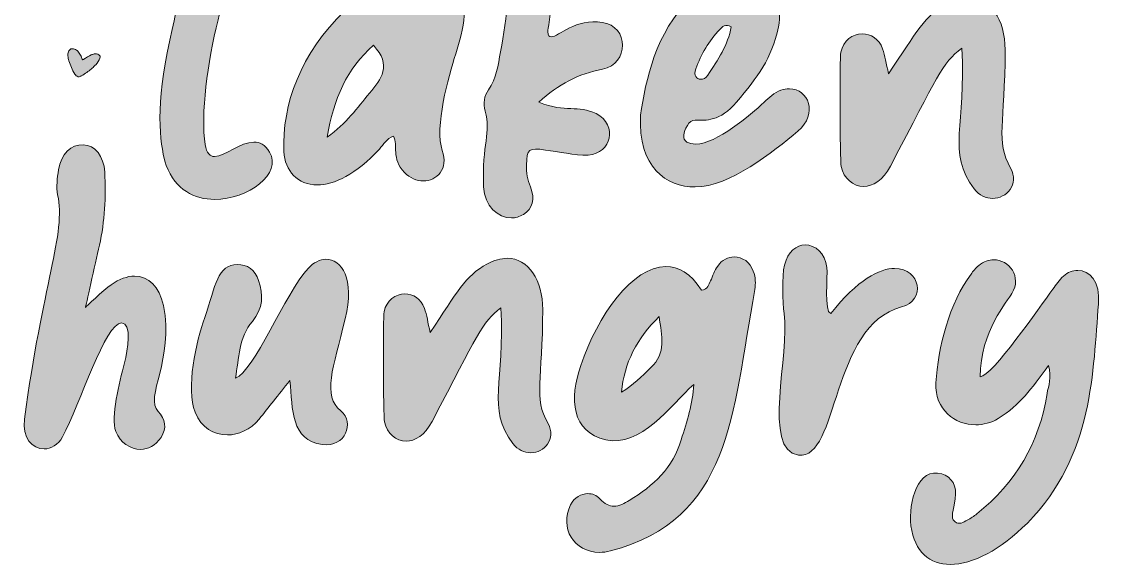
# Model space of a CAD drawing. Header units: inches. Extents: x 147 to 933, y -935 to -145.
# Drawn here: x 147 to 933, y -935 to -540 of the extents above; entities that cross this region are included whole.
import ezdxf

# ---------------------------------------------------------------- set-up
doc = ezdxf.new("R2010")
doc.units = ezdxf.units.IN
doc.header["$MEASUREMENT"] = 0
doc.layers.add('Layer 1', color=7, linetype='Continuous')

# ---------------------------------------------------------------- blocks, each defined once
blk = doc.blocks.new('block 3')
at = {"layer": 'Layer 1', "true_color": 0x040404}
h = blk.add_hatch(color=18, dxfattribs=at)
h.dxf.hatch_style = 2
edge = h.paths.add_edge_path()
edge.add_spline(control_points=[(243.12, -488.32), (261.27, -485.42), (269.25, -492.31), (272.88, -475.62), (275.06, -467.27), (280.5, -446.22), (280.5, -437.15), (280.5, -422.64), (288.85, -416.1), (296.83, -416.1), (305.9, -416.1), (314.98, -424.09), (313.52, -438.97), (311.71, -460.02), (300.82, -484.33), (309.89, -485.05), (313.16, -485.42), (318.24, -485.78), (321.51, -486.51), (337.84, -489.41), (335.66, -515.18), (316.79, -516.99), (288.85, -519.53), (295.38, -519.17), (289.93, -538.77), (281.95, -569.61), (277.23, -607.72), (280.5, -629.49), (281.59, -636.02), (284.13, -638.2), (287.39, -638.2), (295.02, -638.2), (306.26, -627.68), (316.06, -627.68), (320.06, -627.68), (324.05, -629.49), (327.31, -634.93), (337.11, -650.54), (311.71, -669.41), (287.39, -669.41), (272.88, -669.41), (258.72, -662.52), (252.19, -644.73), (248.2, -632.76), (243.85, -605.9), (252.92, -562.72), (264.17, -509.01), (262.72, -525.7), (242.03, -520.26), (223.89, -515.54), (224.97, -491.59), (243.12, -488.32)], knot_values=[0, 0, 0, 0, 1, 1, 1, 2, 2, 2, 3, 3, 3, 4, 4, 4, 5, 5, 5, 6, 6, 6, 7, 7, 7, 8, 8, 8, 9, 9, 9, 10, 10, 10, 11, 11, 11, 12, 12, 12, 13, 13, 13, 14, 14, 14, 15, 15, 15, 16, 16, 16, 17, 17, 17, 17], degree=3, periodic=1)
h = blk.add_hatch(color=18, dxfattribs=at)
h.dxf.hatch_style = 2
edge = h.paths.add_edge_path()
edge.add_spline(control_points=[(484.44, -605.18), (482.99, -599.73), (483.72, -593.93), (486.98, -589.57), (492.79, -581.23), (493.88, -571.79), (495.69, -561.99), (500.41, -536.59), (502.59, -510.46), (505.49, -484.69), (506.22, -477.8), (505.85, -471.63), (501.86, -465.46), (495.33, -455.3), (500.05, -432.07), (509.12, -424.45), (512.39, -421.55), (516.38, -420.46), (520.01, -420.46), (527.27, -420.46), (534.16, -425.54), (535.98, -434.61), (542.14, -467.64), (540.33, -465.46), (530.9, -542.39), (530.53, -543.85), (530.17, -545.66), (530.17, -547.47), (530.17, -550.38), (531.26, -551.1), (532.71, -551.1), (537.79, -551.1), (550.85, -537.31), (569.73, -540.58), (589.69, -543.48), (589.32, -570.7), (570.09, -574.69), (552.31, -577.96), (537.79, -585.58), (523.64, -598.64), (543.6, -606.63), (551.94, -600.46), (565.37, -606.99), (581.34, -615.34), (576.62, -636.02), (559.56, -637.11), (549.04, -637.47), (538.52, -634.57), (528.35, -633.48), (516.02, -631.67), (514.93, -632.39), (514.56, -644.37), (514.2, -649.81), (515.29, -655.26), (517.47, -660.34), (521.1, -669.41), (518.92, -676.31), (512.39, -680.3), (509.48, -682.11), (506.58, -682.84), (503.68, -682.84), (493.88, -682.84), (484.08, -674.49), (483.35, -660.34), (481.9, -628.76), (489.16, -620.78), (484.44, -605.18)], knot_values=[0, 0, 0, 0, 1, 1, 1, 2, 2, 2, 3, 3, 3, 4, 4, 4, 5, 5, 5, 6, 6, 6, 7, 7, 7, 8, 8, 8, 9, 9, 9, 10, 10, 10, 11, 11, 11, 12, 12, 12, 13, 13, 13, 14, 14, 14, 15, 15, 15, 16, 16, 16, 17, 17, 17, 18, 18, 18, 19, 19, 19, 20, 20, 20, 21, 21, 21, 22, 22, 22, 22], degree=3, periodic=1)
h = blk.add_hatch(color=18, dxfattribs=at)
h.dxf.hatch_style = 2
edge = h.paths.add_edge_path()
edge.add_spline(control_points=[(637.59, -660.34), (616.54, -660.34), (595.85, -646.19), (597.67, -608.08), (601.66, -582.31), (608.19, -548.56), (634.32, -522.8), (643.03, -514.09), (653.19, -510.09), (663.72, -510.09), (668.8, -510.09), (674.24, -510.82), (679.68, -512.64), (694.93, -517.35), (701.46, -528.6), (698.19, -543.85), (693.11, -567.43), (682.95, -580.14), (667.71, -598.64), (655.73, -612.8), (644.84, -612.07), (637.59, -611.71), (632.87, -611.35), (629.6, -618.97), (629.24, -622.6), (628.51, -627.31), (632.87, -629.13), (637.95, -629.13), (652.83, -629.13), (677.87, -608.08), (687.67, -598.64), (691.3, -595.38), (694.93, -591.75), (700.01, -589.94), (702.18, -589.21), (704, -588.85), (706.17, -588.85), (719.97, -588.85), (727.22, -606.99), (712.34, -619.69), (694.2, -634.93), (662.63, -660.34), (637.59, -660.34)], knot_values=[0, 0, 0, 0, 1, 1, 1, 2, 2, 2, 3, 3, 3, 4, 4, 4, 5, 5, 5, 6, 6, 6, 7, 7, 7, 8, 8, 8, 9, 9, 9, 10, 10, 10, 11, 11, 11, 12, 12, 12, 13, 13, 13, 14, 14, 14, 14], degree=3, periodic=1)
edge = h.paths.add_edge_path()
edge.add_spline(control_points=[(641.58, -581.95), (643.39, -581.95), (645.21, -581.23), (646.66, -579.05), (653.92, -567.8), (661.54, -556.91), (663.72, -543.85), (659.72, -541.31), (657.18, -543.85), (655.37, -545.66), (647.38, -554.01), (641.94, -563.8), (637.95, -574.33), (636.13, -579.41), (638.68, -581.95), (641.58, -581.95)], knot_values=[0, 0, 0, 0, 1, 1, 1, 2, 2, 2, 3, 3, 3, 4, 4, 4, 5, 5, 5, 5], degree=3, periodic=1)
h = blk.add_hatch(color=18, dxfattribs=at)
h.dxf.hatch_style = 2
edge = h.paths.add_edge_path()
edge.add_spline(control_points=[(382.11, -532.23), (391.18, -523.52), (399.53, -518.81), (408.24, -518.81), (416.22, -518.81), (424.57, -523.16), (434, -531.51), (437.27, -529.69), (438, -527.15), (439.45, -524.98), (444.89, -518.08), (451.42, -515.18), (457.96, -517.35), (475.38, -522.8), (468.48, -546.02), (463.04, -563.44), (457.59, -580.14), (447.43, -617.15), (453.24, -633.85), (457.96, -647.27), (449.25, -655.98), (439.45, -655.98), (434.73, -655.98), (429.65, -653.81), (425.66, -649.81), (415.86, -639.65), (421.3, -630.22), (417.67, -623.32), (412.59, -625.14), (410.42, -629.49), (407.51, -632.76), (390.46, -651.27), (374.49, -658.89), (362.15, -658.89), (348, -658.89), (338.56, -648.73), (337.83, -634.57), (336.38, -600.46), (350.17, -562.72), (382.11, -532.23)], knot_values=[0, 0, 0, 0, 1, 1, 1, 2, 2, 2, 3, 3, 3, 4, 4, 4, 5, 5, 5, 6, 6, 6, 7, 7, 7, 8, 8, 8, 9, 9, 9, 10, 10, 10, 11, 11, 11, 12, 12, 12, 13, 13, 13, 13], degree=3, periodic=1)
edge = h.paths.add_edge_path()
edge.add_spline(control_points=[(369.41, -624.05), (383.56, -614.25), (391.18, -602.64), (400.25, -592.11), (408.96, -581.95), (416.58, -571.79), (403.16, -557.27), (383.56, -574.33), (374.12, -596.1), (369.41, -624.05)], knot_values=[0, 0, 0, 0, 1, 1, 1, 2, 2, 2, 3, 3, 3, 3], degree=3, periodic=1)
h = blk.add_hatch(color=18, dxfattribs=at)
h.dxf.hatch_style = 2
edge = h.paths.add_edge_path()
edge.add_spline(control_points=[(743.55, -562.35), (745.36, -553.64), (752.26, -548.93), (759.15, -548.93), (765.32, -548.93), (771.49, -552.56), (774.03, -559.81), (775.84, -564.89), (776.57, -570.34), (778.38, -577.96), (798.71, -547.84), (804.88, -535.14), (821.21, -526.43), (826.65, -523.52), (831.73, -522.07), (836.45, -522.07), (852.42, -522.07), (863.31, -538.77), (863.31, -560.54), (863.31, -614.61), (856.05, -626.95), (867.3, -646.55), (873.83, -658.52), (864.39, -668.69), (854.23, -668.69), (849.51, -668.69), (844.43, -666.51), (840.8, -661.79), (820.48, -634.93), (835, -615.34), (831.73, -559.45), (817.22, -570.34), (814.31, -579.41), (779.84, -645.1), (774.39, -655.62), (766.77, -659.98), (760.24, -659.98), (752.62, -659.98), (745.72, -654.17), (743.91, -645.46), (742.82, -640.02), (742.82, -566.34), (743.55, -562.35)], knot_values=[0, 0, 0, 0, 1, 1, 1, 2, 2, 2, 3, 3, 3, 4, 4, 4, 5, 5, 5, 6, 6, 6, 7, 7, 7, 8, 8, 8, 9, 9, 9, 10, 10, 10, 11, 11, 11, 12, 12, 12, 13, 13, 13, 14, 14, 14, 14], degree=3, periodic=1)
at = {"layer": 'Layer 1', "lineweight": 0}
for points, knots in [([(243.12, -488.32), (261.27, -485.42), (269.25, -492.31), (272.88, -475.62), (275.06, -467.27), (280.5, -446.22), (280.5, -437.15), (280.5, -422.64), (288.85, -416.1), (296.83, -416.1), (305.9, -416.1), (314.98, -424.09), (313.52, -438.97), (311.71, -460.02), (300.82, -484.33), (309.89, -485.05), (313.16, -485.42), (318.24, -485.78), (321.51, -486.51), (337.84, -489.41), (335.66, -515.18), (316.79, -516.99), (288.85, -519.53), (295.38, -519.17), (289.93, -538.77), (281.95, -569.61), (277.23, -607.72), (280.5, -629.49), (281.59, -636.02), (284.13, -638.2), (287.39, -638.2), (295.02, -638.2), (306.26, -627.68), (316.06, -627.68), (320.06, -627.68), (324.05, -629.49), (327.31, -634.93), (337.11, -650.54), (311.71, -669.41), (287.39, -669.41), (272.88, -669.41), (258.72, -662.52), (252.19, -644.73), (248.2, -632.76), (243.85, -605.9), (252.92, -562.72), (264.17, -509.01), (262.72, -525.7), (242.03, -520.26), (223.89, -515.54), (224.97, -491.59), (243.12, -488.32)], [0, 0, 0, 0, 1, 1, 1, 2, 2, 2, 3, 3, 3, 4, 4, 4, 5, 5, 5, 6, 6, 6, 7, 7, 7, 8, 8, 8, 9, 9, 9, 10, 10, 10, 11, 11, 11, 12, 12, 12, 13, 13, 13, 14, 14, 14, 15, 15, 15, 16, 16, 16, 17, 17, 17, 17]), ([(484.44, -605.18), (482.99, -599.73), (483.72, -593.93), (486.98, -589.57), (492.79, -581.23), (493.88, -571.79), (495.69, -561.99), (500.41, -536.59), (502.59, -510.46), (505.49, -484.69), (506.22, -477.8), (505.85, -471.63), (501.86, -465.46), (495.33, -455.3), (500.05, -432.07), (509.12, -424.45), (512.39, -421.55), (516.38, -420.46), (520.01, -420.46), (527.27, -420.46), (534.16, -425.54), (535.98, -434.61), (542.14, -467.64), (540.33, -465.46), (530.9, -542.39), (530.53, -543.85), (530.17, -545.66), (530.17, -547.47), (530.17, -550.38), (531.26, -551.1), (532.71, -551.1), (537.79, -551.1), (550.85, -537.31), (569.73, -540.58), (589.69, -543.48), (589.32, -570.7), (570.09, -574.69), (552.31, -577.96), (537.79, -585.58), (523.64, -598.64), (543.6, -606.63), (551.94, -600.46), (565.37, -606.99), (581.34, -615.34), (576.62, -636.02), (559.56, -637.11), (549.04, -637.47), (538.52, -634.57), (528.35, -633.48), (516.02, -631.67), (514.93, -632.39), (514.56, -644.37), (514.2, -649.81), (515.29, -655.26), (517.47, -660.34), (521.1, -669.41), (518.92, -676.31), (512.39, -680.3), (509.48, -682.11), (506.58, -682.84), (503.68, -682.84), (493.88, -682.84), (484.08, -674.49), (483.35, -660.34), (481.9, -628.76), (489.16, -620.78), (484.44, -605.18)], [0, 0, 0, 0, 1, 1, 1, 2, 2, 2, 3, 3, 3, 4, 4, 4, 5, 5, 5, 6, 6, 6, 7, 7, 7, 8, 8, 8, 9, 9, 9, 10, 10, 10, 11, 11, 11, 12, 12, 12, 13, 13, 13, 14, 14, 14, 15, 15, 15, 16, 16, 16, 17, 17, 17, 18, 18, 18, 19, 19, 19, 20, 20, 20, 21, 21, 21, 22, 22, 22, 22]), ([(637.59, -660.34), (616.54, -660.34), (595.85, -646.19), (597.67, -608.08), (601.66, -582.31), (608.19, -548.56), (634.32, -522.8), (643.03, -514.09), (653.19, -510.09), (663.72, -510.09), (668.8, -510.09), (674.24, -510.82), (679.68, -512.64), (694.93, -517.35), (701.46, -528.6), (698.19, -543.85), (693.11, -567.43), (682.95, -580.14), (667.71, -598.64), (655.73, -612.8), (644.84, -612.07), (637.59, -611.71), (632.87, -611.35), (629.6, -618.97), (629.24, -622.6), (628.51, -627.31), (632.87, -629.13), (637.95, -629.13), (652.83, -629.13), (677.87, -608.08), (687.67, -598.64), (691.3, -595.38), (694.93, -591.75), (700.01, -589.94), (702.18, -589.21), (704, -588.85), (706.17, -588.85), (719.97, -588.85), (727.22, -606.99), (712.34, -619.69), (694.2, -634.93), (662.63, -660.34), (637.59, -660.34)], [0, 0, 0, 0, 1, 1, 1, 2, 2, 2, 3, 3, 3, 4, 4, 4, 5, 5, 5, 6, 6, 6, 7, 7, 7, 8, 8, 8, 9, 9, 9, 10, 10, 10, 11, 11, 11, 12, 12, 12, 13, 13, 13, 14, 14, 14, 14]), ([(382.11, -532.23), (391.18, -523.52), (399.53, -518.81), (408.24, -518.81), (416.22, -518.81), (424.57, -523.16), (434, -531.51), (437.27, -529.69), (438, -527.15), (439.45, -524.98), (444.89, -518.08), (451.42, -515.18), (457.96, -517.35), (475.38, -522.8), (468.48, -546.02), (463.04, -563.44), (457.59, -580.14), (447.43, -617.15), (453.24, -633.85), (457.96, -647.27), (449.25, -655.98), (439.45, -655.98), (434.73, -655.98), (429.65, -653.81), (425.66, -649.81), (415.86, -639.65), (421.3, -630.22), (417.67, -623.32), (412.59, -625.14), (410.42, -629.49), (407.51, -632.76), (390.46, -651.27), (374.49, -658.89), (362.15, -658.89), (348, -658.89), (338.56, -648.73), (337.83, -634.57), (336.38, -600.46), (350.17, -562.72), (382.11, -532.23)], [0, 0, 0, 0, 1, 1, 1, 2, 2, 2, 3, 3, 3, 4, 4, 4, 5, 5, 5, 6, 6, 6, 7, 7, 7, 8, 8, 8, 9, 9, 9, 10, 10, 10, 11, 11, 11, 12, 12, 12, 13, 13, 13, 13]), ([(743.55, -562.35), (745.36, -553.64), (752.26, -548.93), (759.15, -548.93), (765.32, -548.93), (771.49, -552.56), (774.03, -559.81), (775.84, -564.89), (776.57, -570.34), (778.38, -577.96), (798.71, -547.84), (804.88, -535.14), (821.21, -526.43), (826.65, -523.52), (831.73, -522.07), (836.45, -522.07), (852.42, -522.07), (863.31, -538.77), (863.31, -560.54), (863.31, -614.61), (856.05, -626.95), (867.3, -646.55), (873.83, -658.52), (864.39, -668.69), (854.23, -668.69), (849.51, -668.69), (844.43, -666.51), (840.8, -661.79), (820.48, -634.93), (835, -615.34), (831.73, -559.45), (817.22, -570.34), (814.31, -579.41), (779.84, -645.1), (774.39, -655.62), (766.77, -659.98), (760.24, -659.98), (752.62, -659.98), (745.72, -654.17), (743.91, -645.46), (742.82, -640.02), (742.82, -566.34), (743.55, -562.35)], [0, 0, 0, 0, 1, 1, 1, 2, 2, 2, 3, 3, 3, 4, 4, 4, 5, 5, 5, 6, 6, 6, 7, 7, 7, 8, 8, 8, 9, 9, 9, 10, 10, 10, 11, 11, 11, 12, 12, 12, 13, 13, 13, 14, 14, 14, 14]), ([(641.58, -581.95), (643.39, -581.95), (645.21, -581.23), (646.66, -579.05), (653.92, -567.8), (661.54, -556.91), (663.72, -543.85), (659.72, -541.31), (657.18, -543.85), (655.37, -545.66), (647.38, -554.01), (641.94, -563.8), (637.95, -574.33), (636.13, -579.41), (638.68, -581.95), (641.58, -581.95)], [0, 0, 0, 0, 1, 1, 1, 2, 2, 2, 3, 3, 3, 4, 4, 4, 5, 5, 5, 5]), ([(369.41, -624.05), (383.56, -614.25), (391.18, -602.64), (400.25, -592.11), (408.96, -581.95), (416.58, -571.79), (403.16, -557.27), (383.56, -574.33), (374.12, -596.1), (369.41, -624.05)], [0, 0, 0, 0, 1, 1, 1, 2, 2, 2, 3, 3, 3, 3])]:
    blk.add_open_spline(points, degree=3, knots=knots, dxfattribs=at)
blk = doc.blocks.new('block 5')
at = {"layer": 'Layer 1', "true_color": 0x040404}
h = blk.add_hatch(color=18, dxfattribs=at)
h.dxf.hatch_style = 2
edge = h.paths.add_edge_path()
edge.add_spline(control_points=[(163.22, -850.98), (154.81, -850.98), (146.76, -842.93), (148.86, -829.27), (161.82, -731.89), (179.33, -693.72), (173.03, -666.04), (171.97, -660.44), (172.68, -653.78), (173.73, -647.83), (175.48, -636.27), (182.83, -629.27), (191.59, -629.62), (200.35, -629.97), (206.65, -637.67), (207.35, -649.58), (208.4, -667.45), (207.35, -685.31), (203.5, -702.82), (200.35, -716.48), (193.34, -748.01), (193.34, -748.01), (193.34, -748.01), (206.3, -735.4), (211.91, -731.54), (217.86, -727.34), (223.81, -725.24), (229.07, -725.24), (239.22, -725.24), (247.28, -732.94), (250.08, -746.6), (258.14, -785.83), (236.07, -813.5), (246.23, -823.66), (251.48, -829.27), (252.89, -835.92), (248.33, -842.57), (244.48, -848.53), (238.87, -851.33), (233.62, -851.33), (225.92, -851.33), (218.56, -846.43), (215.41, -838.37), (211.55, -827.86), (217.86, -803), (221.71, -788.29), (224.16, -779.18), (227.32, -759.21), (219.61, -759.21), (207.7, -759.21), (189.49, -818.41), (176.53, -842.23), (173.38, -848.18), (168.12, -850.98), (163.22, -850.98)], knot_values=[0, 0, 0, 0, 1, 1, 1, 2, 2, 2, 3, 3, 3, 4, 4, 4, 5, 5, 5, 6, 6, 6, 7, 7, 7, 8, 8, 8, 9, 9, 9, 10, 10, 10, 11, 11, 11, 12, 12, 12, 13, 13, 13, 14, 14, 14, 15, 15, 15, 16, 16, 16, 17, 17, 17, 18, 18, 18, 18], degree=3, periodic=1)
h = blk.add_hatch(color=18, dxfattribs=at)
h.dxf.hatch_style = 2
edge = h.paths.add_edge_path()
edge.add_spline(control_points=[(702.25, -752.56), (701.2, -744.15), (700.5, -725.59), (702.61, -717.18), (705.06, -707.37), (711.36, -702.47), (717.67, -702.47), (725.02, -702.47), (732.03, -708.43), (733.43, -718.93), (734.13, -725.59), (731.33, -750.81), (736.23, -752.56), (755.84, -727.69), (771.96, -719.63), (782.81, -719.63), (801.73, -719.63), (805.93, -743.1), (787.72, -747.65), (736.23, -761.31), (742.19, -859.04), (712.76, -855.54), (685.79, -852.03), (706.81, -781.28), (702.25, -752.56)], knot_values=[0, 0, 0, 0, 1, 1, 1, 2, 2, 2, 3, 3, 3, 4, 4, 4, 5, 5, 5, 6, 6, 6, 7, 7, 7, 8, 8, 8, 8], degree=3, periodic=1)
h = blk.add_hatch(color=18, dxfattribs=at)
h.dxf.hatch_style = 2
edge = h.paths.add_edge_path()
edge.add_spline(control_points=[(280.2, -755.36), (288.26, -731.89), (289.31, -716.83), (304.02, -716.83), (311.02, -716.48), (316.98, -720.69), (319.43, -728.39), (322.93, -738.9), (322.93, -748.71), (314.88, -758.16), (305.07, -769.72), (305.07, -785.13), (302.62, -799.49), (315.58, -795.29), (339.04, -737.5), (355.51, -719.63), (359.36, -715.43), (364.26, -712.98), (368.47, -712.98), (379.67, -712.98), (389.83, -726.99), (382.48, -756.41), (373.72, -792.14), (365.66, -812.45), (379.32, -823.31), (389.83, -832.07), (382.48, -849.93), (366.01, -847.83), (342.9, -844.68), (344.3, -822.61), (342.2, -801.25), (333.79, -811.75), (326.79, -820.86), (319.78, -829.27), (313.48, -836.97), (304.72, -840.82), (296.66, -840.82), (286.86, -840.82), (277.75, -835.57), (273.2, -824.36), (266.19, -807.2), (273.9, -772.87), (280.2, -755.36)], knot_values=[0, 0, 0, 0, 1, 1, 1, 2, 2, 2, 3, 3, 3, 4, 4, 4, 5, 5, 5, 6, 6, 6, 7, 7, 7, 8, 8, 8, 9, 9, 9, 10, 10, 10, 11, 11, 11, 12, 12, 12, 13, 13, 13, 14, 14, 14, 14], degree=3, periodic=1)
h = blk.add_hatch(color=18, dxfattribs=at)
h.dxf.hatch_style = 2
edge = h.paths.add_edge_path()
edge.add_spline(control_points=[(410.84, -751.16), (412.6, -742.75), (419.25, -738.2), (425.91, -738.2), (431.86, -738.2), (437.81, -741.7), (440.27, -748.71), (442.02, -753.61), (442.72, -758.86), (444.47, -766.22), (464.08, -737.15), (470.04, -724.89), (485.8, -716.48), (491.06, -713.68), (495.96, -712.28), (500.51, -712.28), (515.92, -712.28), (526.43, -728.39), (526.43, -749.41), (526.43, -801.59), (519.43, -813.5), (530.28, -832.42), (536.59, -843.98), (527.48, -853.78), (517.68, -853.78), (513.12, -853.78), (508.22, -851.68), (504.71, -847.13), (485.1, -821.21), (499.11, -802.29), (495.96, -748.36), (481.95, -758.86), (479.15, -767.62), (445.87, -831.02), (440.62, -841.17), (433.26, -845.38), (426.96, -845.38), (419.6, -845.38), (412.95, -839.77), (411.2, -831.37), (410.14, -826.11), (410.14, -755.01), (410.84, -751.16)], knot_values=[0, 0, 0, 0, 1, 1, 1, 2, 2, 2, 3, 3, 3, 4, 4, 4, 5, 5, 5, 6, 6, 6, 7, 7, 7, 8, 8, 8, 9, 9, 9, 10, 10, 10, 11, 11, 11, 12, 12, 12, 13, 13, 13, 14, 14, 14, 14], degree=3, periodic=1)
h = blk.add_hatch(color=18, dxfattribs=at)
h.dxf.hatch_style = 2
edge = h.paths.add_edge_path()
edge.add_spline(control_points=[(567.76, -926.29), (549.2, -926.29), (538.34, -908.42), (546.74, -891.61), (549.2, -886.36), (554.45, -883.56), (559.35, -883.56), (562.51, -883.56), (565.66, -884.61), (568.11, -887.41), (571.61, -891.26), (575.12, -892.66), (578.27, -892.66), (582.12, -892.66), (585.97, -890.56), (589.48, -888.46), (606.99, -877.95), (621.35, -864.64), (627.3, -844.33), (631.51, -831.02), (635.71, -818.06), (636.41, -804.05), (619.6, -819.46), (597.53, -850.28), (572.31, -844.33), (547.44, -838.72), (545.69, -814.55), (554.1, -790.39), (566.36, -753.96), (591.93, -718.23), (616.1, -718.23), (625.2, -718.23), (634.31, -723.14), (642.01, -735.4), (646.92, -735.04), (647.27, -731.19), (648.67, -728.74), (650.42, -725.24), (651.47, -721.03), (653.92, -717.88), (657.08, -713.33), (661.63, -711.23), (665.83, -711.23), (671.79, -711.23), (677.74, -715.08), (679.84, -721.74), (681.59, -726.29), (681.59, -730.49), (680.89, -735.04), (664.43, -827.86), (663.03, -902.12), (575.82, -925.24), (573.01, -925.94), (570.21, -926.29), (567.76, -926.29)], knot_values=[0, 0, 0, 0, 1, 1, 1, 2, 2, 2, 3, 3, 3, 4, 4, 4, 5, 5, 5, 6, 6, 6, 7, 7, 7, 8, 8, 8, 9, 9, 9, 10, 10, 10, 11, 11, 11, 12, 12, 12, 13, 13, 13, 14, 14, 14, 15, 15, 15, 16, 16, 16, 17, 17, 17, 18, 18, 18, 18], degree=3, periodic=1)
edge = h.paths.add_edge_path()
edge.add_spline(control_points=[(583.87, -809.65), (592.28, -804.75), (598.58, -798.09), (605.24, -791.79), (616.44, -781.28), (613.29, -769.02), (611.19, -754.66), (595.08, -770.77), (585.62, -788.29), (583.87, -809.65)], knot_values=[0, 0, 0, 0, 1, 1, 1, 2, 2, 2, 3, 3, 3, 3], degree=3, periodic=1)
h = blk.add_hatch(color=18, dxfattribs=at)
h.dxf.hatch_style = 2
edge = h.paths.add_edge_path()
edge.add_spline(control_points=[(817.14, -869.2), (824.49, -871.3), (828.34, -877.95), (826.94, -887.41), (825.89, -895.82), (823.09, -901.07), (826.59, -903.87), (829.75, -906.67), (832.9, -904.22), (835.7, -902.82), (838.15, -901.42), (840.6, -900.02), (842.71, -898.27), (871.08, -875.5), (888.24, -846.78), (893.84, -810.7), (894.89, -805.1), (897.34, -799.14), (894.89, -790.39), (881.58, -807.9), (874.93, -818.41), (858.12, -828.92), (853.21, -832.07), (847.26, -833.47), (842, -833.47), (826.59, -833.47), (811.88, -822.26), (812.93, -803), (814.33, -777.43), (822.74, -744.5), (838.5, -723.84), (839.9, -721.74), (841.65, -719.28), (844.11, -717.53), (847.61, -714.38), (851.46, -713.33), (854.96, -713.33), (866.17, -713.33), (875.63, -725.59), (868.27, -737.85), (865.12, -743.1), (845.16, -765.52), (845.16, -798.44), (853.91, -798.09), (888.24, -748.01), (898.05, -734.7), (900.5, -731.54), (902.6, -728.04), (905.75, -725.24), (908.9, -722.44), (912.41, -721.03), (916.26, -721.03), (924.67, -721.03), (932.72, -728.74), (931.32, -745.55), (927.12, -793.54), (928.17, -855.54), (879.48, -904.92), (859.87, -924.54), (839.55, -935.05), (823.44, -935.05), (808.38, -935.05), (797.17, -925.94), (794.72, -907.02), (792.62, -889.16), (799.97, -863.94), (817.14, -869.2)], knot_values=[0, 0, 0, 0, 1, 1, 1, 2, 2, 2, 3, 3, 3, 4, 4, 4, 5, 5, 5, 6, 6, 6, 7, 7, 7, 8, 8, 8, 9, 9, 9, 10, 10, 10, 11, 11, 11, 12, 12, 12, 13, 13, 13, 14, 14, 14, 15, 15, 15, 16, 16, 16, 17, 17, 17, 18, 18, 18, 19, 19, 19, 20, 20, 20, 21, 21, 21, 22, 22, 22, 22], degree=3, periodic=1)
at = {"layer": 'Layer 1', "lineweight": 0}
for points, knots in [([(163.22, -850.98), (154.81, -850.98), (146.76, -842.93), (148.86, -829.27), (161.82, -731.89), (179.33, -693.72), (173.03, -666.04), (171.97, -660.44), (172.68, -653.78), (173.73, -647.83), (175.48, -636.27), (182.83, -629.27), (191.59, -629.62), (200.35, -629.97), (206.65, -637.67), (207.35, -649.58), (208.4, -667.45), (207.35, -685.31), (203.5, -702.82), (200.35, -716.48), (193.34, -748.01), (193.34, -748.01), (193.34, -748.01), (206.3, -735.4), (211.91, -731.54), (217.86, -727.34), (223.81, -725.24), (229.07, -725.24), (239.22, -725.24), (247.28, -732.94), (250.08, -746.6), (258.14, -785.83), (236.07, -813.5), (246.23, -823.66), (251.48, -829.27), (252.89, -835.92), (248.33, -842.57), (244.48, -848.53), (238.87, -851.33), (233.62, -851.33), (225.92, -851.33), (218.56, -846.43), (215.41, -838.37), (211.55, -827.86), (217.86, -803), (221.71, -788.29), (224.16, -779.18), (227.32, -759.21), (219.61, -759.21), (207.7, -759.21), (189.49, -818.41), (176.53, -842.23), (173.38, -848.18), (168.12, -850.98), (163.22, -850.98)], [0, 0, 0, 0, 1, 1, 1, 2, 2, 2, 3, 3, 3, 4, 4, 4, 5, 5, 5, 6, 6, 6, 7, 7, 7, 8, 8, 8, 9, 9, 9, 10, 10, 10, 11, 11, 11, 12, 12, 12, 13, 13, 13, 14, 14, 14, 15, 15, 15, 16, 16, 16, 17, 17, 17, 18, 18, 18, 18]), ([(702.25, -752.56), (701.2, -744.15), (700.5, -725.59), (702.61, -717.18), (705.06, -707.37), (711.36, -702.47), (717.67, -702.47), (725.02, -702.47), (732.03, -708.43), (733.43, -718.93), (734.13, -725.59), (731.33, -750.81), (736.23, -752.56), (755.84, -727.69), (771.96, -719.63), (782.81, -719.63), (801.73, -719.63), (805.93, -743.1), (787.72, -747.65), (736.23, -761.31), (742.19, -859.04), (712.76, -855.54), (685.79, -852.03), (706.81, -781.28), (702.25, -752.56)], [0, 0, 0, 0, 1, 1, 1, 2, 2, 2, 3, 3, 3, 4, 4, 4, 5, 5, 5, 6, 6, 6, 7, 7, 7, 8, 8, 8, 8]), ([(280.2, -755.36), (288.26, -731.89), (289.31, -716.83), (304.02, -716.83), (311.02, -716.48), (316.98, -720.69), (319.43, -728.39), (322.93, -738.9), (322.93, -748.71), (314.88, -758.16), (305.07, -769.72), (305.07, -785.13), (302.62, -799.49), (315.58, -795.29), (339.04, -737.5), (355.51, -719.63), (359.36, -715.43), (364.26, -712.98), (368.47, -712.98), (379.67, -712.98), (389.83, -726.99), (382.48, -756.41), (373.72, -792.14), (365.66, -812.45), (379.32, -823.31), (389.83, -832.07), (382.48, -849.93), (366.01, -847.83), (342.9, -844.68), (344.3, -822.61), (342.2, -801.25), (333.79, -811.75), (326.79, -820.86), (319.78, -829.27), (313.48, -836.97), (304.72, -840.82), (296.66, -840.82), (286.86, -840.82), (277.75, -835.57), (273.2, -824.36), (266.19, -807.2), (273.9, -772.87), (280.2, -755.36)], [0, 0, 0, 0, 1, 1, 1, 2, 2, 2, 3, 3, 3, 4, 4, 4, 5, 5, 5, 6, 6, 6, 7, 7, 7, 8, 8, 8, 9, 9, 9, 10, 10, 10, 11, 11, 11, 12, 12, 12, 13, 13, 13, 14, 14, 14, 14]), ([(410.84, -751.16), (412.6, -742.75), (419.25, -738.2), (425.91, -738.2), (431.86, -738.2), (437.81, -741.7), (440.27, -748.71), (442.02, -753.61), (442.72, -758.86), (444.47, -766.22), (464.08, -737.15), (470.04, -724.89), (485.8, -716.48), (491.06, -713.68), (495.96, -712.28), (500.51, -712.28), (515.92, -712.28), (526.43, -728.39), (526.43, -749.41), (526.43, -801.59), (519.43, -813.5), (530.28, -832.42), (536.59, -843.98), (527.48, -853.78), (517.68, -853.78), (513.12, -853.78), (508.22, -851.68), (504.71, -847.13), (485.1, -821.21), (499.11, -802.29), (495.96, -748.36), (481.95, -758.86), (479.15, -767.62), (445.87, -831.02), (440.62, -841.17), (433.26, -845.38), (426.96, -845.38), (419.6, -845.38), (412.95, -839.77), (411.2, -831.37), (410.14, -826.11), (410.14, -755.01), (410.84, -751.16)], [0, 0, 0, 0, 1, 1, 1, 2, 2, 2, 3, 3, 3, 4, 4, 4, 5, 5, 5, 6, 6, 6, 7, 7, 7, 8, 8, 8, 9, 9, 9, 10, 10, 10, 11, 11, 11, 12, 12, 12, 13, 13, 13, 14, 14, 14, 14]), ([(567.76, -926.29), (549.2, -926.29), (538.34, -908.42), (546.74, -891.61), (549.2, -886.36), (554.45, -883.56), (559.35, -883.56), (562.51, -883.56), (565.66, -884.61), (568.11, -887.41), (571.61, -891.26), (575.12, -892.66), (578.27, -892.66), (582.12, -892.66), (585.97, -890.56), (589.48, -888.46), (606.99, -877.95), (621.35, -864.64), (627.3, -844.33), (631.51, -831.02), (635.71, -818.06), (636.41, -804.05), (619.6, -819.46), (597.53, -850.28), (572.31, -844.33), (547.44, -838.72), (545.69, -814.55), (554.1, -790.39), (566.36, -753.96), (591.93, -718.23), (616.1, -718.23), (625.2, -718.23), (634.31, -723.14), (642.01, -735.4), (646.92, -735.04), (647.27, -731.19), (648.67, -728.74), (650.42, -725.24), (651.47, -721.03), (653.92, -717.88), (657.08, -713.33), (661.63, -711.23), (665.83, -711.23), (671.79, -711.23), (677.74, -715.08), (679.84, -721.74), (681.59, -726.29), (681.59, -730.49), (680.89, -735.04), (664.43, -827.86), (663.03, -902.12), (575.82, -925.24), (573.01, -925.94), (570.21, -926.29), (567.76, -926.29)], [0, 0, 0, 0, 1, 1, 1, 2, 2, 2, 3, 3, 3, 4, 4, 4, 5, 5, 5, 6, 6, 6, 7, 7, 7, 8, 8, 8, 9, 9, 9, 10, 10, 10, 11, 11, 11, 12, 12, 12, 13, 13, 13, 14, 14, 14, 15, 15, 15, 16, 16, 16, 17, 17, 17, 18, 18, 18, 18]), ([(817.14, -869.2), (824.49, -871.3), (828.34, -877.95), (826.94, -887.41), (825.89, -895.82), (823.09, -901.07), (826.59, -903.87), (829.75, -906.67), (832.9, -904.22), (835.7, -902.82), (838.15, -901.42), (840.6, -900.02), (842.71, -898.27), (871.08, -875.5), (888.24, -846.78), (893.84, -810.7), (894.89, -805.1), (897.34, -799.14), (894.89, -790.39), (881.58, -807.9), (874.93, -818.41), (858.12, -828.92), (853.21, -832.07), (847.26, -833.47), (842, -833.47), (826.59, -833.47), (811.88, -822.26), (812.93, -803), (814.33, -777.43), (822.74, -744.5), (838.5, -723.84), (839.9, -721.74), (841.65, -719.28), (844.11, -717.53), (847.61, -714.38), (851.46, -713.33), (854.96, -713.33), (866.17, -713.33), (875.63, -725.59), (868.27, -737.85), (865.12, -743.1), (845.16, -765.52), (845.16, -798.44), (853.91, -798.09), (888.24, -748.01), (898.05, -734.7), (900.5, -731.54), (902.6, -728.04), (905.75, -725.24), (908.9, -722.44), (912.41, -721.03), (916.26, -721.03), (924.67, -721.03), (932.72, -728.74), (931.32, -745.55), (927.12, -793.54), (928.17, -855.54), (879.48, -904.92), (859.87, -924.54), (839.55, -935.05), (823.44, -935.05), (808.38, -935.05), (797.17, -925.94), (794.72, -907.02), (792.62, -889.16), (799.97, -863.94), (817.14, -869.2)], [0, 0, 0, 0, 1, 1, 1, 2, 2, 2, 3, 3, 3, 4, 4, 4, 5, 5, 5, 6, 6, 6, 7, 7, 7, 8, 8, 8, 9, 9, 9, 10, 10, 10, 11, 11, 11, 12, 12, 12, 13, 13, 13, 14, 14, 14, 15, 15, 15, 16, 16, 16, 17, 17, 17, 18, 18, 18, 19, 19, 19, 20, 20, 20, 21, 21, 21, 22, 22, 22, 22]), ([(583.87, -809.65), (592.28, -804.75), (598.58, -798.09), (605.24, -791.79), (616.44, -781.28), (613.29, -769.02), (611.19, -754.66), (595.08, -770.77), (585.62, -788.29), (583.87, -809.65)], [0, 0, 0, 0, 1, 1, 1, 2, 2, 2, 3, 3, 3, 3])]:
    blk.add_open_spline(points, degree=3, knots=knots, dxfattribs=at)
blk = doc.blocks.new('block 2')
at = {"layer": 'Layer 1', "true_color": 0x040404}
h = blk.add_hatch(color=18, dxfattribs=at)
h.dxf.hatch_style = 2
edge = h.paths.add_edge_path()
edge.add_spline(control_points=[(191.27, -567.84), (191.64, -567.65), (191.93, -567.56), (192.16, -567.39), (193.85, -566.18), (195.62, -565.12), (197.52, -564.27), (198.19, -563.97), (198.87, -563.68), (199.58, -563.49), (200.85, -563.13), (202.04, -563.48), (203.11, -564.16), (203.97, -564.69), (204.19, -565.56), (203.87, -566.53), (203.25, -568.41), (202.2, -570.02), (200.76, -571.38), (200.57, -571.56), (200.36, -571.73), (200.18, -571.93), (198.42, -573.82), (196.44, -575.46), (194.31, -576.93), (192.99, -577.83), (191.62, -578.68), (190.27, -579.55), (190.02, -579.71), (189.76, -579.86), (189.48, -579.99), (189.02, -580.21), (188.54, -580.24), (188.02, -580.11), (186.89, -579.82), (186.05, -579.17), (185.45, -578.18), (183.65, -575.15), (182.26, -571.93), (181.17, -568.59), (180.79, -567.41), (180.62, -566.18), (180.53, -564.94), (180.45, -563.96), (180.62, -563.01), (180.85, -562.07), (181.17, -560.8), (182.38, -559.78), (183.66, -559.7), (183.98, -559.68), (184.32, -559.74), (184.64, -559.84), (185.11, -559.99), (185.56, -560.21), (186.02, -560.4), (186.93, -560.79), (187.7, -561.36), (188.31, -562.15), (189.03, -563.08), (189.57, -564.11), (190.05, -565.19), (190.28, -565.7), (190.47, -566.24), (190.7, -566.76), (190.85, -567.09), (191.04, -567.4), (191.27, -567.84)], knot_values=[0, 0, 0, 0, 1, 1, 1, 2, 2, 2, 3, 3, 3, 4, 4, 4, 5, 5, 5, 6, 6, 6, 7, 7, 7, 8, 8, 8, 9, 9, 9, 10, 10, 10, 11, 11, 11, 12, 12, 12, 13, 13, 13, 14, 14, 14, 15, 15, 15, 16, 16, 16, 17, 17, 17, 18, 18, 18, 19, 19, 19, 20, 20, 20, 21, 21, 21, 22, 22, 22, 22], degree=3, periodic=1)
at = {"layer": 'Layer 1', "lineweight": 0}
blk.add_open_spline([(191.27, -567.84), (191.64, -567.65), (191.93, -567.56), (192.16, -567.39), (193.85, -566.18), (195.62, -565.12), (197.52, -564.27), (198.19, -563.97), (198.87, -563.68), (199.58, -563.49), (200.85, -563.13), (202.04, -563.48), (203.11, -564.16), (203.97, -564.69), (204.19, -565.56), (203.87, -566.53), (203.25, -568.41), (202.2, -570.02), (200.76, -571.38), (200.57, -571.56), (200.36, -571.73), (200.18, -571.93), (198.42, -573.82), (196.44, -575.46), (194.31, -576.93), (192.99, -577.83), (191.62, -578.68), (190.27, -579.55), (190.02, -579.71), (189.76, -579.86), (189.48, -579.99), (189.02, -580.21), (188.54, -580.24), (188.02, -580.11), (186.89, -579.82), (186.05, -579.17), (185.45, -578.18), (183.65, -575.15), (182.26, -571.93), (181.17, -568.59), (180.79, -567.41), (180.62, -566.18), (180.53, -564.94), (180.45, -563.96), (180.62, -563.01), (180.85, -562.07), (181.17, -560.8), (182.38, -559.78), (183.66, -559.7), (183.98, -559.68), (184.32, -559.74), (184.64, -559.84), (185.11, -559.99), (185.56, -560.21), (186.02, -560.4), (186.93, -560.79), (187.7, -561.36), (188.31, -562.15), (189.03, -563.08), (189.57, -564.11), (190.05, -565.19), (190.28, -565.7), (190.47, -566.24), (190.7, -566.76), (190.85, -567.09), (191.04, -567.4), (191.27, -567.84)], degree=3, knots=[0, 0, 0, 0, 1, 1, 1, 2, 2, 2, 3, 3, 3, 4, 4, 4, 5, 5, 5, 6, 6, 6, 7, 7, 7, 8, 8, 8, 9, 9, 9, 10, 10, 10, 11, 11, 11, 12, 12, 12, 13, 13, 13, 14, 14, 14, 15, 15, 15, 16, 16, 16, 17, 17, 17, 18, 18, 18, 19, 19, 19, 20, 20, 20, 21, 21, 21, 22, 22, 22, 22], dxfattribs=at)
at = {"layer": 'Layer 1'}
for name in ['block 3', 'block 5']:
    blk.add_blockref(name, (0, 0), dxfattribs=at)

msp = doc.modelspace()

# ---------------------------------------------------------------- block references
at = {"layer": 'Layer 1'}
msp.add_blockref('block 2', (0, 0), dxfattribs=at)

doc.saveas('drawing.dxf')
